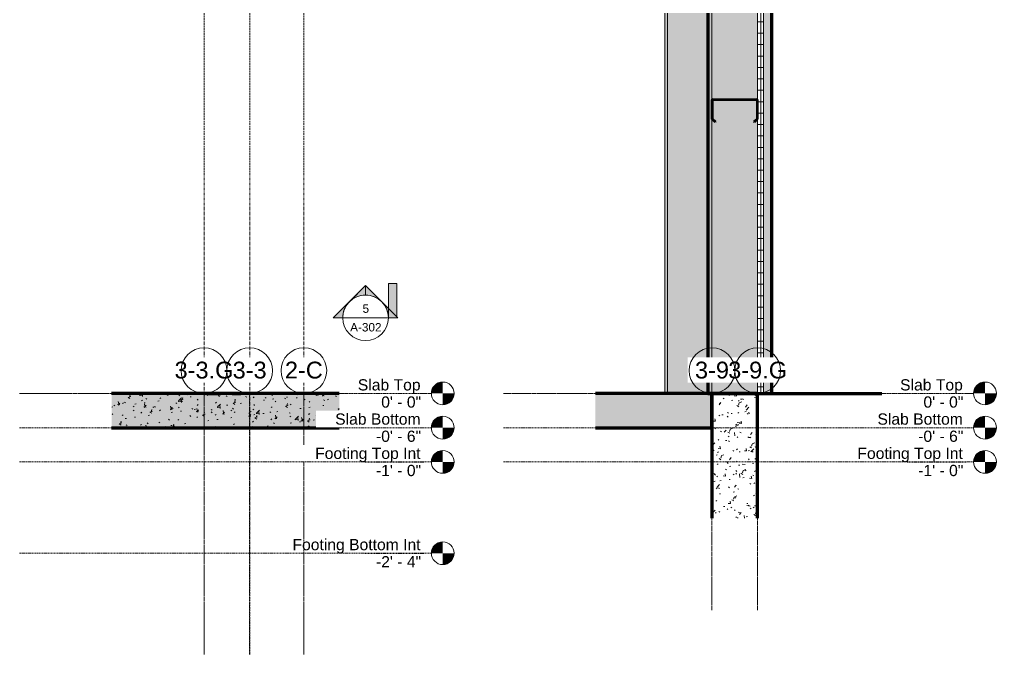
# Model space of a CAD drawing. Header units: inches. Extents: x 22745 to 23305, y -59 to 309.
# Drawn here: x 23133.7 to 23304.9, y -45.8 to 65.5 of the extents above; entities that cross this region are included whole.
import ezdxf

# ---------------------------------------------------------------- set-up
doc = ezdxf.new("R2010")
doc.units = ezdxf.units.IN
doc.header["$MEASUREMENT"] = 0
for name, pattern in [('Grid Line 1_2_', [0.875, 0.5, -0.125, 0.125, -0.125]), ('Grid Line 1_2__2_', [0.875, 0.5, -0.125, 0.125, -0.125]), ('Grid Line 1_4_', [0.4375, 0.25, -0.0625, 0.0625, -0.0625])]:
    doc.linetypes.add(name, pattern=pattern)
doc.layers.get('DEFPOINTS').update_dxf_attribs({"color": 250, "lineweight": 9})
for name, color, linetype, lineweight in [('002-YEL', 250, 'Continuous', 9), ('003-GRE', 250, 'Continuous', 9), ('005-BLUE', 250, 'Continuous', 9), ('15xx-Jefferson-REHAB-pr5_dwg', 8, 'Continuous', 9), ('A-CABINET-LOWER', 250, 'Continuous', 9), ('A-DIM', 250, 'Continuous', 9), ('A-DOOR', 31, 'Continuous', 18), ('A-FIN', 10, 'Continuous', 70), ('A-FLOR', 192, 'Continuous', 18), ('A-FLOR-LEVL', 51, 'Continuous', 9), ('A-GENM', 13, 'Continuous', 9), ('A-TEXT', 250, 'Continuous', 9), ('A-WALL', 113, 'Continuous', 18), ('A-WALL-PATT', 111, 'Continuous', 70), ('C-TOPO', 7, 'Continuous', 9), ('G-ANNO-SYMB', 111, 'Continuous', 9), ('L-SITE-WALL', 31, 'Continuous', 18), ('S-BEAM', 12, 'Continuous', 9), ('S-COLS', 52, 'Continuous', 9), ('S-GRID', 1, 'Continuous', 9), ('S-GRID-IDEN', 1, 'Continuous', 9)]:
    doc.layers.add(name, color=color, linetype=linetype, lineweight=lineweight)
doc.styles.add('Arial', font='arial.ttf', dxfattribs={"height": 1.967066})
doc.styles.add('Arial_1', font='arial.ttf', dxfattribs={"height": 1.475299})
doc.styles.add('Arial_2', font='arial.ttf', dxfattribs={"height": 2.950599})

# ---------------------------------------------------------------- blocks, each defined once
blk = doc.blocks.new('Generic Models 7_Generic Models 1_6_Generic Models 1_6 _ Generic Models 7_Generic Models 1_337419_3 - Generic Models 7_Generic Models 1_6_Generic Models 1_6 _ Generic Models 7_Generic Models 1_337419_312901-367661-Section 7 - Callout 3')
at = {"layer": 'A-GENM'}
h = blk.add_hatch(dxfattribs=at)
h.set_pattern_fill('FP_13', color=256, style=0, pattern_type=2)
h.set_pattern_definition([(50, (21572.501, 107.706), (4.590705, -0.401868), [0.48, -5.28]), (355, (21572.501, 107.706), (-0.887837, 4.813698), [0.384, -4.224]), (100.451, (21572.884, 107.673), (3.70197, 4.412723), [0.408, -4.487]), (46.184, (21572.501, 108.986), (6.83066, -1.059043), [0.72, -7.92]), (96.636, (21573.07, 108.898), (5.981664, 6.234015), [0.612, -6.731]), (351.184, (21572.501, 108.986), (5.98208, 6.233824), [0.576, -6.336]), (21, (21573.141, 108.666), (3.820292, -2.5771), [0.48, -5.28]), (326, (21573.141, 108.666), (1.557207, 4.640587), [0.384, -4.224]), (71.451, (21573.46, 108.452), (5.377147, 2.064703), [0.408, -4.487]), (37.5, (21572.501, 107.706), (0.077972, 2.1307863), [0.211, -3.962, 0.211, -4.077, -4.24]), (37.5, (21572.501, 107.706), (0.077972, 2.1307863), [-8.461, 0.211, -4.029]), (7.5, (21572.501, 107.706), (1.683907, 2.5243905), [0.211, -2.234, 0.211, -3.866, -1.616]), (7.5, (21572.501, 107.706), (1.683907, 2.5243905), [-6.522, 0.211, -1.405]), (327.5, (21571.074, 107.706), (3.4165268, -0.1442966), [0.211, -1.389, 0.211, -4.781, -6.624]), (327.5, (21571.074, 107.706), (3.4165268, -0.1442966), [-6.592, 0.211, -6.413]), (317.5, (21570.434, 107.706), (3.732463, 0.640715), [0.211, -1.869, 0.211, -3.104, -4.704]), (317.5, (21570.434, 107.706), (3.732463, 0.640715), [-5.395, 0.211, -4.493])])
h.paths.add_polyline_path([(22365.76, -6.23), (22365.76, 0), (22325.84, 0), (22325.84, -6.23)], flags=0)
at = {"layer": 'A-GENM', "color": 130, "lineweight": 30}
for p, q in [((22365.76, 0), (22325.84, 0)), ((22325.84, -6.23), (22365.76, -6.23))]:
    blk.add_line(p, q, dxfattribs=at)
blk = doc.blocks.new('Generic Models _ Callout 30')
at = {"layer": 'A-GENM'}
for points in [[(22359.19, 177.71), (22359.19, 177.76), (22358.5, 177.76), (22358.5, 177.71)], [(22359.13, 175.65), (22365.76, 175.65), (22365.76, 175.71), (22359.19, 175.71), (22359.19, 177.71), (22358.5, 177.71), (22358.5, 177.27), (22358.56, 177.27), (22358.56, 177.65), (22359.13, 177.65)]]:
    blk.add_hatch(color=90, dxfattribs=at).paths.add_polyline_path(points, flags=0)
at = {"layer": 'A-GENM', "color": 250}
for p, q in [((22358.5, 177.76), (22359.19, 177.76)), ((22358.5, 177.71), (22358.5, 177.76)), ((22359.19, 177.71), (22359.19, 177.76))]:
    blk.add_line(p, q, dxfattribs=at)
at = {"layer": 'A-GENM', "color": 130, "lineweight": 30}
for p, q in [((22359.19, 177.71), (22358.5, 177.71)), ((22358.5, 177.71), (22358.5, 177.65)), ((22358.5, 177.65), (22358.5, 177.27)), ((22358.5, 177.27), (22358.56, 177.27)), ((22358.56, 177.65), (22359.13, 177.65)), ((22358.56, 177.27), (22358.56, 177.65)), ((22359.13, 177.65), (22359.13, 176.02)), ((22359.19, 177.65), (22359.19, 177.71)), ((22359.19, 176.02), (22359.19, 177.65)), ((22359.13, 176.02), (22359.13, 175.65)), ((22359.13, 175.65), (22365.76, 175.65)), ((22359.19, 175.71), (22359.19, 176.02)), ((22365.76, 175.71), (22359.19, 175.71))]:
    blk.add_line(p, q, dxfattribs=at)
blk = doc.blocks.new('Generic Models _ Callout 31')
at = {"layer": 'A-GENM'}
for points in [[(22357.75, 177.76), (22358.44, 177.76), (22358.44, 183.32), (22357.75, 183.32)], [(22358.38, 177.7), (22358.38, 177.7), (22358.44, 177.7), (22358.44, 177.76), (22357.75, 177.76), (22357.75, 177.7), (22357.81, 177.7)]]:
    blk.add_hatch(color=90, dxfattribs=at).paths.add_polyline_path(points, flags=0)
at = {"layer": 'A-GENM', "color": 250}
for p, q in [((22357.75, 177.76), (22357.75, 183.32)), ((22358.44, 177.76), (22358.44, 183.32)), ((22358.44, 177.76), (22357.75, 177.76)), ((22357.75, 177.76), (22357.75, 177.7)), ((22357.81, 177.7), (22358.38, 177.7)), ((22358.44, 177.7), (22358.44, 177.76))]:
    blk.add_line(p, q, dxfattribs=at)
blk = doc.blocks.new('detail_Ryan_rvt-2-Section 7 - Callout 3')
at = {"color": 250, "lineweight": 9}
for name in ['Generic Models _ Callout 31', 'Generic Models _ Callout 30', 'Generic Models 7_Generic Models 1_6_Generic Models 1_6 _ Generic Models 7_Generic Models 1_337419_3 - Generic Models 7_Generic Models 1_6_Generic Models 1_6 _ Generic Models 7_Generic Models 1_337419_312901-367661-Section 7 - Callout 3']:
    blk.add_blockref(name, (0, 0), dxfattribs=at)
blk = doc.blocks.new('Level - Level Head - Circle-2773-Section 7 - Callout 3')
at = {"layer": 'A-FLOR-LEVL'}
h = blk.add_hatch(color=256, dxfattribs=at)
edge = h.paths.add_edge_path(flags=0)
edge.add_line((22383.89, 0), (22381.89, 0))
edge.add_arc((22383.89, 0), 2, 90, 180, ccw=False)
edge.add_line((22383.89, 2), (22383.89, 0))
h = blk.add_hatch(color=256, dxfattribs=at)
edge = h.paths.add_edge_path(flags=0)
edge.add_line((22383.89, -2), (22383.89, 0))
edge.add_line((22383.89, 0), (22385.89, 0))
edge.add_arc((22383.89, 0), 2, 270, 360, ccw=False)
at = {"layer": 'A-FLOR-LEVL', "color": 250}
blk.add_circle((22383.89, 0), 2, dxfattribs=at)
blk = doc.blocks.new('Locker Rooms and Restrooms_rvt-4-Section 7 - Callout 3')
at = {"color": 170, "lineweight": 5}
blk.add_blockref('Level - Level Head - Circle-2773-Section 7 - Callout 3', (0, 0), dxfattribs=at)
at = {"layer": 'A-FLOR-LEVL', "insert": (22380, 2.49), "char_height": 1.967, "width": 10.584, "attachment_point": 3, "line_spacing_factor": 0.938532, "style": 'Arial', "bg_fill": 3, "box_fill_scale": 1.25, "bg_fill_color": 0, "bg_fill_transparency": 0}
blk.add_mtext('Level 1', dxfattribs=at)
at = {"layer": 'A-FLOR-LEVL', "insert": (22380.1, -0.52), "char_height": 1.967, "width": 8.328, "attachment_point": 3, "line_spacing_factor": 0.938532, "style": 'Arial', "bg_fill": 3, "box_fill_scale": 1.25, "bg_fill_color": 0, "bg_fill_transparency": 0}
blk.add_mtext('0\' - 0"', dxfattribs=at)
at = {"layer": 'A-FLOR-LEVL', "linetype": 'Grid Line 1_2__2_'}
blk.add_line((22309.72, 0), (22381.89, 0), dxfattribs=at)
blk = doc.blocks.new('Level - Level Head - Circle-13543-Section 7 - Callout 3')
at = {"layer": 'A-FLOR-LEVL'}
h = blk.add_hatch(color=256, dxfattribs=at)
edge = h.paths.add_edge_path(flags=0)
edge.add_line((22383.89, -28), (22381.89, -28))
edge.add_arc((22383.89, -28), 2, 90, 180, ccw=False)
edge.add_line((22383.89, -26), (22383.89, -28))
h = blk.add_hatch(color=256, dxfattribs=at)
edge = h.paths.add_edge_path(flags=0)
edge.add_line((22383.89, -30), (22383.89, -28))
edge.add_line((22383.89, -28), (22385.89, -28))
edge.add_arc((22383.89, -28), 2, 270, 360, ccw=False)
at = {"layer": 'A-FLOR-LEVL', "color": 250}
blk.add_circle((22383.89, -28), 2, dxfattribs=at)
blk = doc.blocks.new('Grid - Grid Head - Circle-13776-Section 7 - Callout 3')
at = {"layer": 'S-GRID-IDEN', "color": 250}
blk.add_circle((22350.05, 4), 4, dxfattribs=at)
blk = doc.blocks.new('Struct_Xcel_Sports Complex_rvt-4-Section 7 - Callout 3')
at = {"layer": 'A-FLOR'}
blk.add_hatch(color=254, dxfattribs=at).paths.add_polyline_path([(22365.76, -6), (22365.76, 0), (22325.84, 0), (22325.84, -6)], flags=0)
at = {"layer": 'A-FLOR', "color": 10, "lineweight": 70}
for p, q in [((22365.76, 0), (22325.84, 0)), ((22325.84, -6), (22365.76, -6))]:
    blk.add_line(p, q, dxfattribs=at)
at = {"layer": 'S-GRID', "linetype": 'Grid Line 1_4_'}
for p, q in [((22342.05, -45.75), (22342.05, 0)), ((22350.05, -45.75), (22350.05, 0))]:
    blk.add_line(p, q, dxfattribs=at)
at = {"color": 170, "lineweight": 5}
for p in [(0, 28), (0, 22), (0, 16), (0, 0)]:
    blk.add_blockref('Level - Level Head - Circle-13543-Section 7 - Callout 3', p, dxfattribs=at)
at = {"layer": 'A-FLOR-LEVL', "insert": (22380, -25.51), "char_height": 1.9671, "width": 26.76, "attachment_point": 3, "line_spacing_factor": 0.938532, "style": 'Arial', "bg_fill": 3, "box_fill_scale": 1.25, "bg_fill_color": 0, "bg_fill_transparency": 0}
blk.add_mtext('Footing Bottom Int', dxfattribs=at)
at = {"layer": 'S-GRID-IDEN', "insert": (22350.05, 5.57), "char_height": 2.951, "width": 7.092, "attachment_point": 2, "line_spacing_factor": 0.938532, "style": 'Arial_2', "bg_fill": 3, "box_fill_scale": 1.25, "bg_fill_color": 0, "bg_fill_transparency": 0}
blk.add_mtext('3-3', dxfattribs=at)
at = {"layer": 'S-GRID', "linetype": 'Grid Line 1_4_'}
blk.add_line((22359.55, -45.75), (22359.55, 0), dxfattribs=at)
blk.add_line((22359.55, -45.75), (22359.55, 0), dxfattribs=at)
at = {"layer": 'A-FLOR-LEVL', "attachment_point": 3, "line_spacing_factor": 0.938532, "style": 'Arial', "bg_fill": 3, "box_fill_scale": 1.25, "bg_fill_color": 0, "bg_fill_transparency": 0}
for s, insert, char_height, width in [('Slab Top', (22380, 2.49), 1.967, 13.104), ('Slab Bottom', (22380, -3.51), 1.9671, 17.832), ('-2\' - 4"', (22380.1, -28.52), 1.967, 9.408)]:
    blk.add_mtext(s, dxfattribs=dict(at, insert=insert, char_height=char_height, width=width))
at = {"layer": 'S-GRID-IDEN', "char_height": 2.951, "attachment_point": 2, "line_spacing_factor": 0.938532, "style": 'Arial_2', "bg_fill": 3, "box_fill_scale": 1.25, "bg_fill_color": 0, "bg_fill_transparency": 0}
for s, insert, width in [('3-3.G', (22342.05, 5.57), 12.276), ('1-A', (22359.55, 5.57), 7.632)]:
    blk.add_mtext(s, dxfattribs=dict(at, insert=insert, width=width))
at = {"layer": 'A-FLOR-LEVL', "linetype": 'Grid Line 1_4_'}
blk.add_line((22309.72, -28), (22381.89, -28), dxfattribs=at)
at = {"color": 170, "lineweight": 5}
blk.add_blockref('Grid - Grid Head - Circle-13776-Section 7 - Callout 3', (-8, 0), dxfattribs=at)
at = {"layer": 'A-FLOR-LEVL', "char_height": 1.967, "attachment_point": 3, "line_spacing_factor": 0.938532, "style": 'Arial', "bg_fill": 3, "box_fill_scale": 1.25, "bg_fill_color": 0, "bg_fill_transparency": 0}
for s, insert, width in [('0\' - 0"', (22380.1, -0.52), 8.328), ('-0\' - 6"', (22380.1, -6.52), 9.408)]:
    blk.add_mtext(s, dxfattribs=dict(at, insert=insert, width=width))
at = {"layer": 'S-GRID-IDEN', "insert": (22359.55, 5.57), "char_height": 2.951, "width": 7.884, "attachment_point": 2, "line_spacing_factor": 0.938532, "style": 'Arial_2', "bg_fill": 3, "box_fill_scale": 1.25, "bg_fill_color": 0, "bg_fill_transparency": 0}
blk.add_mtext('2-C', dxfattribs=at)
at = {"layer": 'A-FLOR-LEVL', "linetype": 'Grid Line 1_4_'}
for p, q in [((22309.72, 0), (22381.89, 0)), ((22309.72, -6), (22381.89, -6))]:
    blk.add_line(p, q, dxfattribs=at)
at = {"color": 170, "lineweight": 5}
for p in [(0, 0), (9.5, 0), (9.5, 0)]:
    blk.add_blockref('Grid - Grid Head - Circle-13776-Section 7 - Callout 3', p, dxfattribs=at)
at = {"layer": 'A-FLOR-LEVL', "insert": (22380, -9.51), "char_height": 1.9671, "width": 22.032, "attachment_point": 3, "line_spacing_factor": 0.938532, "style": 'Arial', "bg_fill": 3, "box_fill_scale": 1.25, "bg_fill_color": 0, "bg_fill_transparency": 0}
blk.add_mtext('Footing Top Int', dxfattribs=at)
at = {"layer": 'A-FLOR-LEVL', "insert": (22380.1, -12.52), "char_height": 1.967, "width": 9.408, "attachment_point": 3, "line_spacing_factor": 0.938532, "style": 'Arial', "bg_fill": 3, "box_fill_scale": 1.25, "bg_fill_color": 0, "bg_fill_transparency": 0}
blk.add_mtext('-1\' - 0"', dxfattribs=at)
at = {"layer": 'A-FLOR-LEVL', "linetype": 'Grid Line 1_4_'}
blk.add_line((22309.72, -12), (22381.89, -12), dxfattribs=at)
blk = doc.blocks.new('15xx-Jefferson-REHAB-pr5_dwg_FCM-TIC-1286384-Section 7 - Callout 3')
at = {"layer": 'A-DIM'}
blk.add_line((22360.24, 0), (22360.94, 0), dxfattribs=at)
blk = doc.blocks.new('15xx-Jefferson-REHAB-pr5_dwg_FCM-TIC-V4-Section 7 - Callout 3')
at = {"layer": 'A-DIM'}
for p, q in [((22341.34, 0), (22340.63, 0)), ((22340.74, 0), (22341.67, 0))]:
    blk.add_line(p, q, dxfattribs=at)
blk = doc.blocks.new('15xx-Jefferson-REHAB-pr5_dwg__ARCHTICK-1286411-Section 7 - Callout 3')
at = {"layer": 'A-DIM'}
blk.add_line((22346.19, 0), (22340.19, 0), dxfattribs=at)
blk = doc.blocks.new('15xx-Jefferson-REHAB-pr5_dwg_DOORBLK-1286429-Section 7 - Callout 3')
at = {"layer": 'A-DOOR', "color": 250, "lineweight": 9}
for p, q in [((22345.69, 0), (22365.78, 0)), ((22345.69, 0), (22365.76, 0)), ((22365.76, 0), (22345.69, 0))]:
    blk.add_line(p, q, dxfattribs=at)
blk = doc.blocks.new('15xx-Jefferson-REHAB-pr5_dwg-1211969-Section 7 - Callout 3')
at = {"color": 250, "lineweight": 9}
for p, q in [((22365.76, 0), (22354.49, 0)), ((22344.99, 0), (22346.8, 0)), ((22346.8, 0), (22344.99, 0)), ((22354.49, 0), (22365.76, 0))]:
    blk.add_line(p, q, dxfattribs=at)
at = {"layer": '002-YEL'}
for p, q in [((22341.74, 0), (22340.99, 0)), ((22340.99, 0), (22341.74, 0)), ((22352.99, 0), (22353.74, 0)), ((22352.99, 0), (22353.74, 0)), ((22353.74, 0), (22352.99, 0)), ((22354.49, 0), (22365.76, 0)), ((22341.74, 0), (22344.99, 0)), ((22344.99, 0), (22341.74, 0)), ((22341.74, 0), (22344.99, 0)), ((22344.99, 0), (22341.74, 0)), ((22342.49, 0), (22344.99, 0)), ((22352.99, 0), (22346.8, 0)), ((22346.8, 0), (22352.99, 0)), ((22353.74, 0), (22354.49, 0)), ((22353.74, 0), (22354.49, 0)), ((22354.49, 0), (22353.74, 0)), ((22354.49, 0), (22365.76, 0)), ((22354.49, 0), (22365.76, 0)), ((22365.76, 0), (22354.49, 0)), ((22354.49, 0), (22365.76, 0)), ((22365.76, 0), (22354.99, 0))]:
    blk.add_line(p, q, dxfattribs=at)
at = {"layer": '003-GRE'}
for p, q in [((22365.76, 0), (22327.05, 0)), ((22327.05, 0), (22365.76, 0)), ((22365.76, 0), (22327.05, 0)), ((22327.05, 0), (22365.76, 0))]:
    blk.add_line(p, q, dxfattribs=at)
at = {"layer": '005-BLUE'}
for p, q in [((22346.99, 0), (22365.76, 0)), ((22346.99, 0), (22365.76, 0)), ((22354.49, 0), (22352.99, 0)), ((22354.49, 0), (22365.76, 0)), ((22354.49, 0), (22365.76, 0)), ((22346.99, 0), (22365.76, 0))]:
    blk.add_line(p, q, dxfattribs=at)
at = {"layer": 'A-CABINET-LOWER'}
blk.add_line((22365.76, 0), (22345.69, 0), dxfattribs=at)
at = {"layer": 'A-DIM', "color": 130, "lineweight": 30}
for p, q in [((22365.76, 0), (22325.84, 0)), ((22349.19, 0), (22325.84, 0)), ((22365.76, 0), (22337.19, 0))]:
    blk.add_line(p, q, dxfattribs=at)
at = {"layer": 'A-DIM'}
for p, q in [((22340.49, 0), (22339.99, 0)), ((22344.99, 0), (22340.99, 0)), ((22341.49, 0), (22352.49, 0)), ((22345.99, 0), (22344.81, 0)), ((22345.49, 0), (22345.99, 0)), ((22345.81, 0), (22347.34, 0)), ((22345.99, 0), (22346.81, 0)), ((22353.49, 0), (22365.76, 0)), ((22353.49, 0), (22365.76, 0)), ((22355.49, 0), (22361.59, 0)), ((22355.49, 0), (22361.59, 0)), ((22355.49, 0), (22361.59, 0)), ((22355.49, 0), (22358.61, 0))]:
    blk.add_line(p, q, dxfattribs=at)
at = {"layer": 'A-DIM', "flags": 128}
blk.add_lwpolyline([(22358.61, 0), (22355.49, 0), (22361.59, 0)], dxfattribs=at)
at = {"layer": 'A-DOOR', "color": 250, "lineweight": 9, "flags": 128}
blk.add_lwpolyline([(22325.84, 0), (22326.28, 0), (22325.84, 0)], dxfattribs=at)
at = {"layer": 'A-FIN'}
for p, q in [((22342.49, 0), (22344.99, 0)), ((22344.99, 0), (22342.49, 0)), ((22346.99, 0), (22348.49, 0)), ((22346.99, 0), (22348.49, 0)), ((22354.99, 0), (22352.99, 0))]:
    blk.add_line(p, q, dxfattribs=at)
at = {"layer": 'A-TEXT'}
for p, q in [((22340.49, 0), (22332.56, 0)), ((22341.11, 0), (22338.13, 0)), ((22341.11, 0), (22338.13, 0)), ((22349.89, 0), (22343.72, 0)), ((22344.85, 0), (22344.84, 0)), ((22353.05, 0), (22350.07, 0))]:
    blk.add_line(p, q, dxfattribs=at)
at = {"layer": 'A-WALL', "color": 250, "lineweight": 9}
for p, q in [((22340.69, 0), (22336.69, 0)), ((22336.69, 0), (22365.76, 0)), ((22345.69, 0), (22340.69, 0)), ((22340.69, 0), (22345.69, 0)), ((22365.76, 0), (22345.69, 0)), ((22356.3, 0), (22345.69, 0))]:
    blk.add_line(p, q, dxfattribs=at)
at = {"layer": 'DEFPOINTS'}
for p, q in [((22325.84, 0), (22365.76, 0)), ((22365.76, 0), (22325.84, 0)), ((22365.76, 0), (22325.84, 0)), ((22325.84, 0), (22365.76, 0)), ((22365.76, 0), (22325.84, 0))]:
    blk.add_line(p, q, dxfattribs=at)
for name, p in [('15xx-Jefferson-REHAB-pr5_dwg__ARCHTICK-1286411-Section 7 - Callout 3', (0, 0)), ('15xx-Jefferson-REHAB-pr5_dwg_FCM-TIC-V4-Section 7 - Callout 3', (0, 0)), ('15xx-Jefferson-REHAB-pr5_dwg_FCM-TIC-V4-Section 7 - Callout 3', (4, 0)), ('15xx-Jefferson-REHAB-pr5_dwg_FCM-TIC-1286384-Section 7 - Callout 3', (-14.78, 0)), ('15xx-Jefferson-REHAB-pr5_dwg_DOORBLK-1286429-Section 7 - Callout 3', (0, 0)), ('15xx-Jefferson-REHAB-pr5_dwg_FCM-TIC-V4-Section 7 - Callout 3', (12, 0)), ('15xx-Jefferson-REHAB-pr5_dwg_FCM-TIC-V4-Section 7 - Callout 3', (12, 0)), ('15xx-Jefferson-REHAB-pr5_dwg_FCM-TIC-1286384-Section 7 - Callout 3', (-2.98, 0)), ('15xx-Jefferson-REHAB-pr5_dwg_FCM-TIC-1286384-Section 7 - Callout 3', (0, 0)), ('15xx-Jefferson-REHAB-pr5_dwg_FCM-TIC-1286384-Section 7 - Callout 3', (0, 0))]:
    blk.add_blockref(name, p)
at = {"extrusion": (0, 0, -1)}
for name, p in [('15xx-Jefferson-REHAB-pr5_dwg__ARCHTICK-1286411-Section 7 - Callout 3', (-44686.39, 0)), ('15xx-Jefferson-REHAB-pr5_dwg_FCM-TIC-V4-Section 7 - Callout 3', (-44681.97, 0)), ('15xx-Jefferson-REHAB-pr5_dwg_FCM-TIC-1286384-Section 7 - Callout 3', (-44706.4, 0)), ('15xx-Jefferson-REHAB-pr5_dwg_FCM-TIC-V4-Section 7 - Callout 3', (-44693.97, 0)), ('15xx-Jefferson-REHAB-pr5_dwg_FCM-TIC-1286384-Section 7 - Callout 3', (-44718.2, 0)), ('15xx-Jefferson-REHAB-pr5_dwg_FCM-TIC-1286384-Section 7 - Callout 3', (-44721.18, 0)), ('15xx-Jefferson-REHAB-pr5_dwg_FCM-TIC-1286384-Section 7 - Callout 3', (-44721.18, 0))]:
    blk.add_blockref(name, p, dxfattribs=at)
blk = doc.blocks.new('Level - Level Head - Circle-2773-Section 15 - Callout 2')
at = {"layer": 'A-FLOR-LEVL'}
h = blk.add_hatch(color=256, dxfattribs=at)
edge = h.paths.add_edge_path(flags=0)
edge.add_line((-20851.7, 0), (-20853.7, 0))
edge.add_arc((-20851.7, 0), 2, 90, 180, ccw=False)
edge.add_line((-20851.7, 2), (-20851.7, 0))
h = blk.add_hatch(color=256, dxfattribs=at)
edge = h.paths.add_edge_path(flags=0)
edge.add_line((-20851.7, -2), (-20851.7, 0))
edge.add_line((-20851.7, 0), (-20849.7, 0))
edge.add_arc((-20851.7, 0), 2, 270, 360, ccw=False)
at = {"layer": 'A-FLOR-LEVL', "color": 250}
blk.add_circle((-20851.7, 0), 2, dxfattribs=at)
blk = doc.blocks.new('Locker Rooms and Restrooms_rvt-5-Section 15 - Callout 2')
at = {"color": 170, "lineweight": 5}
blk.add_blockref('Level - Level Head - Circle-2773-Section 15 - Callout 2', (0, 0), dxfattribs=at)
at = {"layer": 'A-FLOR-LEVL', "insert": (-20855.59, 2.49), "char_height": 1.967, "width": 10.584, "attachment_point": 3, "line_spacing_factor": 0.938532, "style": 'Arial', "bg_fill": 3, "box_fill_scale": 1.25, "bg_fill_color": 0, "bg_fill_transparency": 0}
blk.add_mtext('Level 1', dxfattribs=at)
at = {"layer": 'A-FLOR-LEVL', "insert": (-20855.5, -0.52), "char_height": 1.967, "width": 8.328, "attachment_point": 3, "line_spacing_factor": 0.938532, "style": 'Arial', "bg_fill": 3, "box_fill_scale": 1.25, "bg_fill_color": 0, "bg_fill_transparency": 0}
blk.add_mtext('0\' - 0"', dxfattribs=at)
at = {"layer": 'A-FLOR-LEVL', "linetype": 'Grid Line 1_2__2_'}
blk.add_line((-20936.09, 0), (-20853.7, 0), dxfattribs=at)
blk = doc.blocks.new('Grid - Grid Head - Circle-13776-Section 15 - Callout 2')
at = {"layer": 'S-GRID-IDEN', "color": 250}
blk.add_circle((-20899.55, 4), 4, dxfattribs=at)
blk = doc.blocks.new('Level - Level Head - Circle-13543-Section 15 - Callout 2')
at = {"layer": 'A-FLOR-LEVL'}
h = blk.add_hatch(color=256, dxfattribs=at)
edge = h.paths.add_edge_path(flags=0)
edge.add_line((-20851.7, -6), (-20853.7, -6))
edge.add_arc((-20851.7, -6), 2, 90, 180, ccw=False)
edge.add_line((-20851.7, -4), (-20851.7, -6))
h = blk.add_hatch(color=256, dxfattribs=at)
edge = h.paths.add_edge_path(flags=0)
edge.add_line((-20851.7, -8), (-20851.7, -6))
edge.add_line((-20851.7, -6), (-20849.7, -6))
edge.add_arc((-20851.7, -6), 2, 270, 360, ccw=False)
at = {"layer": 'A-FLOR-LEVL', "color": 250}
blk.add_circle((-20851.7, -6), 2, dxfattribs=at)
blk = doc.blocks.new('Struct_Xcel_Sports Complex_rvt-5-Section 15 - Callout 2')
at = {"layer": 'A-FLOR'}
blk.add_hatch(color=254, dxfattribs=at).paths.add_polyline_path([(-20899.55, -6), (-20899.55, 0), (-20919.97, 0), (-20919.97, -6)], flags=0)
at = {"layer": 'A-WALL-PATT', "lineweight": 9}
h = blk.add_hatch(dxfattribs=at)
h.set_pattern_fill('FP_17', color=250, style=0, pattern_type=2)
h.set_pattern_definition([(50, (-19638.414, 101.134), (4.590705, -0.401868), [0.48, -5.28]), (355, (-19638.414, 101.134), (-0.887837, 4.813698), [0.384, -4.224]), (100.451, (-19638.032, 101.1), (3.70197, 4.412723), [0.408, -4.487]), (46.184, (-19638.414, 102.414), (6.830659, -1.059043), [0.72, -7.92]), (96.636, (-19637.845, 102.325), (5.981664, 6.234015), [0.612, -6.731]), (351.184, (-19638.414, 102.414), (5.98208, 6.233824), [0.576, -6.336]), (21, (-19637.774, 102.094), (3.820292, -2.5771), [0.48, -5.28]), (326, (-19637.774, 102.094), (1.557207, 4.640587), [0.384, -4.224]), (71.451, (-19637.456, 101.879), (5.377147, 2.064703), [0.408, -4.487]), (37.5, (-19638.414, 101.134), (0.0779722, 2.1307863), [0.211, -3.962, 0.211, -4.077, -4.24]), (37.5, (-19638.414, 101.134), (0.0779722, 2.1307863), [-8.461, 0.211, -4.029]), (7.5, (-19638.414, 101.134), (1.683907, 2.5243905), [0.211, -2.234, 0.211, -3.866, -1.616]), (7.5, (-19638.414, 101.134), (1.683907, 2.5243905), [-6.522, 0.211, -1.405]), (327.5, (-19639.841, 101.134), (3.4165268, -0.1442966), [0.211, -1.389, 0.211, -4.781, -6.624]), (327.5, (-19639.841, 101.134), (3.4165268, -0.1442966), [-6.592, 0.211, -6.413]), (317.5, (-19640.481, 101.134), (3.732463, 0.640715), [0.211, -1.869, 0.211, -3.104, -4.704]), (317.5, (-19640.481, 101.134), (3.732463, 0.640715), [-5.395, 0.211, -4.493])])
h.paths.add_polyline_path([(-20899.55, -21.84), (-20891.55, -21.84), (-20891.55, 0), (-20899.55, 0)], flags=0)
at = {"layer": 'A-FLOR', "color": 10, "lineweight": 70}
for p, q in [((-20899.55, 0), (-20919.97, 0)), ((-20899.55, -6), (-20899.55, 0)), ((-20919.97, -6), (-20899.55, -6))]:
    blk.add_line(p, q, dxfattribs=at)
at = {"layer": 'L-SITE-WALL', "color": 10, "lineweight": 70}
for p, q in [((-20899.55, 0), (-20899.55, -21.84)), ((-20891.55, 0), (-20899.55, 0)), ((-20891.55, -21.84), (-20891.55, 0))]:
    blk.add_line(p, q, dxfattribs=at)
at = {"layer": 'S-GRID', "linetype": 'Grid Line 1_4_'}
for p, q in [((-20899.55, -37.96), (-20899.55, 0)), ((-20891.55, -37.96), (-20891.55, 0))]:
    blk.add_line(p, q, dxfattribs=at)
at = {"color": 170, "lineweight": 5}
for p in [(0, 6), (0, 0), (0, -6)]:
    blk.add_blockref('Level - Level Head - Circle-13543-Section 15 - Callout 2', p, dxfattribs=at)
at = {"layer": 'A-FLOR-LEVL', "attachment_point": 3, "line_spacing_factor": 0.938532, "style": 'Arial', "bg_fill": 3, "box_fill_scale": 1.25, "bg_fill_color": 0, "bg_fill_transparency": 0}
for s, insert, char_height, width in [('Slab Top', (-20855.59, 2.49), 1.967, 13.104), ('Slab Bottom', (-20855.59, -3.51), 1.9671, 17.832)]:
    blk.add_mtext(s, dxfattribs=dict(at, insert=insert, char_height=char_height, width=width))
at = {"layer": 'S-GRID-IDEN', "insert": (-20899.55, 5.57), "char_height": 2.951, "width": 7.092, "attachment_point": 2, "line_spacing_factor": 0.938532, "style": 'Arial_2', "bg_fill": 3, "box_fill_scale": 1.25, "bg_fill_color": 0, "bg_fill_transparency": 0}
blk.add_mtext('3-9', dxfattribs=at)
at = {"layer": 'A-FLOR-LEVL', "char_height": 1.967, "attachment_point": 3, "line_spacing_factor": 0.938532, "style": 'Arial', "bg_fill": 3, "box_fill_scale": 1.25, "bg_fill_color": 0, "bg_fill_transparency": 0}
for s, insert, width in [('0\' - 0"', (-20855.5, -0.52), 8.328), ('-0\' - 6"', (-20855.5, -6.52), 9.408)]:
    blk.add_mtext(s, dxfattribs=dict(at, insert=insert, width=width))
at = {"layer": 'S-GRID-IDEN', "insert": (-20891.55, 5.57), "char_height": 2.951, "width": 12.276, "attachment_point": 2, "line_spacing_factor": 0.938532, "style": 'Arial_2', "bg_fill": 3, "box_fill_scale": 1.25, "bg_fill_color": 0, "bg_fill_transparency": 0}
blk.add_mtext('3-9.G', dxfattribs=at)
at = {"layer": 'A-FLOR-LEVL', "linetype": 'Grid Line 1_4_'}
for p, q in [((-20936.09, 0), (-20853.7, 0)), ((-20936.09, -6), (-20853.7, -6))]:
    blk.add_line(p, q, dxfattribs=at)
at = {"color": 170, "lineweight": 5}
for p in [(0, 0), (8, 0)]:
    blk.add_blockref('Grid - Grid Head - Circle-13776-Section 15 - Callout 2', p, dxfattribs=at)
at = {"layer": 'A-FLOR-LEVL', "insert": (-20855.59, -9.51), "char_height": 1.9671, "width": 22.032, "attachment_point": 3, "line_spacing_factor": 0.938532, "style": 'Arial', "bg_fill": 3, "box_fill_scale": 1.25, "bg_fill_color": 0, "bg_fill_transparency": 0}
blk.add_mtext('Footing Top Int', dxfattribs=at)
at = {"layer": 'A-FLOR-LEVL', "insert": (-20855.5, -12.52), "char_height": 1.967, "width": 9.408, "attachment_point": 3, "line_spacing_factor": 0.938532, "style": 'Arial', "bg_fill": 3, "box_fill_scale": 1.25, "bg_fill_color": 0, "bg_fill_transparency": 0}
blk.add_mtext('-1\' - 0"', dxfattribs=at)
at = {"layer": 'A-FLOR-LEVL', "linetype": 'Grid Line 1_4_'}
blk.add_line((-20936.09, -12), (-20853.7, -12), dxfattribs=at)
blk = doc.blocks.new('Girt_C - 8_D-1279893-Section 15 - Callout 2')
at = {"layer": 'S-BEAM'}
h = blk.add_hatch(dxfattribs=at)
h.set_pattern_fill('FP_16', color=256, style=0, pattern_type=2)
h.set_pattern_definition([(45, (-19638.414, 101.134), (-1.583919, 1.583919), []), (45, (-19638.414, 103.534), (-1.583919, 1.583919), [])])
h.paths.add_polyline_path([(-20892.13, 47.57), (-20891.55, 48.05), (-20891.55, 51.37), (-20891.61, 51.5), (-20891.74, 51.55), (-20899.37, 51.55), (-20899.5, 51.5), (-20899.55, 51.37), (-20899.55, 48.05), (-20898.98, 47.57), (-20898.91, 47.66), (-20899.44, 48.11), (-20899.44, 51.37), (-20899.42, 51.42), (-20899.37, 51.45), (-20891.74, 51.45), (-20891.69, 51.42), (-20891.66, 51.37), (-20891.66, 48.11), (-20892.2, 47.66)], flags=0)
at = {"layer": 'S-BEAM', "lineweight": 50}
for p, q in [((-20899.55, 51.37), (-20899.55, 48.05)), ((-20899.44, 48.11), (-20899.44, 51.37)), ((-20891.74, 51.55), (-20899.37, 51.55)), ((-20899.37, 51.45), (-20891.74, 51.45)), ((-20891.66, 51.37), (-20891.66, 48.11)), ((-20891.55, 48.05), (-20891.55, 51.37)), ((-20899.55, 48.05), (-20898.98, 47.57)), ((-20898.91, 47.66), (-20899.44, 48.11)), ((-20891.66, 48.11), (-20892.2, 47.66)), ((-20892.13, 47.57), (-20891.55, 48.05)), ((-20898.98, 47.57), (-20898.91, 47.66)), ((-20892.2, 47.66), (-20892.13, 47.57))]:
    blk.add_line(p, q, dxfattribs=at)
for centre, radius, start, end in [((-20899.37, 51.37), 0.188, 90, 180), ((-20899.37, 51.37), 0.0782, 90, 177.8773), ((-20891.74, 51.37), 0.187, 360, 90), ((-20891.74, 51.37), 0.0782, 3.0424, 90)]:
    blk.add_arc(centre, radius, start, end, dxfattribs=at)
blk = doc.blocks.new('15xx-Jefferson-REHAB-pr5_dwg-1211969-Section 15 - Callout 2')
at = {"layer": 'A-DIM', "color": 130, "lineweight": 30}
blk.add_line((-20881.8, 0), (-20869.81, 0), dxfattribs=at)
blk = doc.blocks.new('Level - Level Head - Circle-15001-Section 7 - Callout 3')
at = {"layer": 'A-FLOR-LEVL'}
h = blk.add_hatch(color=256, dxfattribs=at)
edge = h.paths.add_edge_path(flags=0)
edge.add_line((22383.89, 0), (22381.89, 0))
edge.add_arc((22383.89, 0), 2, 90, 180, ccw=False)
edge.add_line((22383.89, 2), (22383.89, 0))
h = blk.add_hatch(color=256, dxfattribs=at)
edge = h.paths.add_edge_path(flags=0)
edge.add_line((22383.89, -2), (22383.89, 0))
edge.add_line((22383.89, 0), (22385.89, 0))
edge.add_arc((22383.89, 0), 2, 270, 360, ccw=False)
blk.add_circle((22383.89, 0), 2, dxfattribs=at)
blk = doc.blocks.new('Section - 3_32_ x 3_8_-18514-Section 7 - Callout 3')
at = {"layer": 'G-ANNO-SYMB'}
blk.add_hatch(color=256, dxfattribs=at).paths.add_polyline_path([(22374.36, 19.25), (22374.36, 13.25), (22375.86, 13.25), (22375.86, 19.25)], flags=0)
for p, q in [((22374.36, 19.25), (22375.86, 19.25)), ((22374.36, 13.25), (22374.36, 19.25)), ((22375.86, 19.25), (22375.86, 13.25)), ((22375.86, 13.25), (22374.36, 13.25))]:
    blk.add_line(p, q, dxfattribs=at)
blk = doc.blocks.new('Section - Section Head - Filled-1526-Section 7 - Callout 3')
at = {"layer": 'G-ANNO-SYMB'}
h = blk.add_hatch(color=256, dxfattribs=at)
edge = h.paths.add_edge_path(flags=0)
edge.add_line((22367.53, 16.08), (22370.36, 18.9))
edge.add_line((22370.36, 18.9), (22370.36, 17.25))
edge.add_arc((22370.36, 13.25), 4, 90, 135)
h = blk.add_hatch(color=256, dxfattribs=at)
edge = h.paths.add_edge_path(flags=0)
edge.add_arc((22370.36, 13.25), 4, 45, 90)
edge.add_line((22370.36, 17.25), (22370.36, 18.9))
edge.add_line((22370.36, 18.9), (22373.19, 16.08))
h = blk.add_hatch(color=256, dxfattribs=at)
edge = h.paths.add_edge_path(flags=0)
edge.add_arc((22370.36, 13.25), 4.01, 137.9216, 180)
edge.add_line((22366.35, 13.25), (22364.7, 13.25))
edge.add_line((22364.7, 13.25), (22367.38, 15.93))
h = blk.add_hatch(color=256, dxfattribs=at)
edge = h.paths.add_edge_path(flags=0)
edge.add_line((22373.33, 15.93), (22376.01, 13.25))
edge.add_line((22376.01, 13.25), (22374.36, 13.25))
edge.add_arc((22370.36, 13.25), 4.01, 0, 42.0784)
for p, q in [((22370.36, 18.9), (22364.7, 13.25)), ((22370.36, 18.9), (22367.53, 16.08)), ((22370.36, 18.9), (22376.01, 13.25)), ((22370.36, 17.25), (22370.36, 18.9)), ((22373.19, 16.08), (22370.36, 18.9)), ((22370.36, 18.9), (22370.36, 17.25)), ((22367.38, 15.93), (22364.7, 13.25)), ((22376.01, 13.25), (22373.33, 15.93)), ((22366.36, 13.25), (22364.7, 13.25)), ((22364.7, 13.25), (22366.35, 13.25)), ((22374.36, 13.25), (22376.01, 13.25)), ((22374.36, 13.25), (22376.01, 13.25))]:
    blk.add_line(p, q, dxfattribs=at)
for radius, start, end in [(4, 0, 180), (4, 90, 135), (4, 45, 90), (4.01, 137.9216, 180), (4.01, 0, 42.0784), (4, 180, 360)]:
    blk.add_arc((22370.36, 13.25), radius, start, end, dxfattribs=at)
blk = doc.blocks.new('Level - Level Head - Circle-15001-Section 15 - Callout 2')
at = {"layer": 'A-FLOR-LEVL'}
h = blk.add_hatch(color=256, dxfattribs=at)
edge = h.paths.add_edge_path(flags=0)
edge.add_line((-20851.7, 0), (-20853.7, 0))
edge.add_arc((-20851.7, 0), 2, 90, 180, ccw=False)
edge.add_line((-20851.7, 2), (-20851.7, 0))
h = blk.add_hatch(color=256, dxfattribs=at)
edge = h.paths.add_edge_path(flags=0)
edge.add_line((-20851.7, -2), (-20851.7, 0))
edge.add_line((-20851.7, 0), (-20849.7, 0))
edge.add_arc((-20851.7, 0), 2, 270, 360, ccw=False)
blk.add_circle((-20851.7, 0), 2, dxfattribs=at)

msp = doc.modelspace()

# ---------------------------------------------------------------- hatches: boundary and pattern name
at = {"layer": 'A-WALL-PATT', "lineweight": 9}
h = msp.add_hatch(dxfattribs=at)
h.set_pattern_fill('FP_15', color=256, style=0, pattern_type=2)
h.set_pattern_definition([(161.57, (-19638.334, 101.214), (-0.6397287956, 0.0002609723), [0, -4.554, 0.506, 0]), (18.43, (-19638.494, 101.214), (-0.6397287956, -0.0002609723), [0, -4.554, 0.506, 0]), (108.43, (-19638.334, 101.214), (0.3202005462, -1.599823931), [1.518, -3.542]), (71.57, (-19638.494, 101.214), (0.3202005462, 1.599823931), [1.518, -3.542])])
h.paths.add_polyline_path([(23263.04092, 0), (23263.04092, 171.23837), (23255.04092, 171.23837), (23255.04092, 0)], flags=0)
h = msp.add_hatch(dxfattribs=at)
h.set_pattern_fill('FP_14', color=256, style=0, pattern_type=2)
h.set_pattern_definition([(0, (-19638.414, 101.134), (0, 2), []), (90, (-19638.414, 101.134), (-2, 1e-16), [])])
h.paths.add_polyline_path([(23264.04092, 0), (23264.04092, 171.23837), (23263.04092, 171.23837), (23263.04092, 0)], flags=0)
at = {"layer": 'L-SITE-WALL', "lineweight": 5}
msp.add_hatch(color=256, dxfattribs=at).paths.add_polyline_path([(23255.04092, 0), (23255.04092, 171.23837), (23254.29092, 171.23837), (23254.29092, 0)], flags=0)
at = {"layer": 'L-SITE-WALL'}
msp.add_hatch(color=256, dxfattribs=at).paths.add_polyline_path([(23265.54092, 0), (23265.54092, 171.23837), (23264.04092, 171.23837), (23264.04092, 0)], flags=0)
at = {"layer": 'S-COLS', "lineweight": 5}
for points in [[(23247.22451, 0), (23247.22451, 141.83073), (23246.79092, 141.83073), (23246.79092, 0)], [(23247.74307, 0), (23247.91592, 0), (23247.91592, 141.83073), (23247.22451, 141.83073), (23247.22451, 0), (23247.57022, 0)], [(23253.91592, 0), (23253.91592, 141.83073), (23247.91592, 141.83073), (23247.91592, 0)], [(23254.0657, 0), (23254.29092, 0), (23254.29092, 141.83073), (23253.91592, 141.83073), (23253.91592, 0)]]:
    msp.add_hatch(color=256, dxfattribs=at).paths.add_polyline_path(points, flags=0)

# ---------------------------------------------------------------- linework, layer by layer
at = {"layer": 'A-WALL'}
for p, q in [((23255.04092, 0), (23255.04092, 171.23837)), ((23263.04092, 0), (23263.04092, 171.23837)), ((23264.04092, 0), (23264.04092, 171.23837))]:
    msp.add_line(p, q, dxfattribs=at)
at = {"layer": 'C-TOPO', "lineweight": 90}
msp.add_line((23265.54092, 0), (23284.77978, 0), dxfattribs=at)
at = {"layer": 'C-TOPO'}
msp.add_line((23284.77978, 0), (23265.54092, 0), dxfattribs=at)
at = {"layer": 'G-ANNO-SYMB'}
msp.add_line((23190.3306, 13.24724), (23198.3306, 13.24724), dxfattribs=at)
at = {"layer": 'L-SITE-WALL', "lineweight": 70}
for p, q in [((23265.54092, 0), (23265.54092, 171.23837)), ((23254.29092, 160.34839), (23254.29092, 0)), ((23254.29092, 0), (23265.54092, 0))]:
    msp.add_line(p, q, dxfattribs=at)
at = {"layer": 'S-COLS'}
for p, q in [((23246.79092, 141.83073), (23246.79092, 0)), ((23247.22451, 141.83073), (23247.22451, 0))]:
    msp.add_line(p, q, dxfattribs=at)
at = {"layer": 'S-GRID', "linetype": 'Grid Line 1_2_'}
for p, q in [((23166.02645, -45.75349), (23166.02645, 301.37399)), ((23174.02645, -45.75349), (23174.02645, 301.37399)), ((23183.52645, -45.75349), (23183.52645, 301.37399)), ((23183.52645, -45.75349), (23183.52645, 301.37399)), ((23255.04092, -37.95708), (23255.04092, 219.06819)), ((23263.04092, -37.95708), (23263.04092, 219.06819))]:
    msp.add_line(p, q, dxfattribs=at)

# ---------------------------------------------------------------- block references
at = {"color": 170, "lineweight": 5}
msp.add_blockref('detail_Ryan_rvt-2-Section 7 - Callout 3', (823.97364, 0), dxfattribs=at)
at = {"layer": '15xx-Jefferson-REHAB-pr5_dwg', "color": 250}
for name, p in [('15xx-Jefferson-REHAB-pr5_dwg-1211969-Section 7 - Callout 3', (823.97364, 0)), ('15xx-Jefferson-REHAB-pr5_dwg-1211969-Section 15 - Callout 2', (44154.59373, 0))]:
    msp.add_blockref(name, p, dxfattribs=at)
at = {"layer": 'A-FLOR-LEVL'}
for name, p in [('Level - Level Head - Circle-15001-Section 7 - Callout 3', (823.97364, 0)), ('Level - Level Head - Circle-15001-Section 15 - Callout 2', (44154.59373, 0))]:
    msp.add_blockref(name, p, dxfattribs=at)
at = {"layer": 'G-ANNO-SYMB'}
for name in ['Section - Section Head - Filled-1526-Section 7 - Callout 3', 'Section - 3_32_ x 3_8_-18514-Section 7 - Callout 3']:
    msp.add_blockref(name, (823.97364, 0), dxfattribs=at)
at = {"layer": 'S-BEAM'}
msp.add_blockref('Girt_C - 8_D-1279893-Section 15 - Callout 2', (44154.59373, 0), dxfattribs=at)

# ---------------------------------------------------------------- texts
at = {"layer": 'A-FLOR-LEVL', "char_height": 1.967066, "width": 10.584, "attachment_point": 3, "line_spacing_factor": 0.938532, "style": 'Arial', "bg_fill": 3, "box_fill_scale": 1.25, "bg_fill_color": 0, "bg_fill_transparency": 0}
for insert in [(23203.97138, 2.48644), (23299.00063, 2.48644)]:
    msp.add_mtext('Level 1', dxfattribs=dict(at, insert=insert))
at = {"layer": 'G-ANNO-SYMB', "attachment_point": 2, "line_spacing_factor": 0.938532, "style": 'Arial_1'}
for s, insert, char_height, width in [('5', (23194.38183, 15.60876), 1.4753, 1.368), ('A-302', (23194.38183, 12.33606), 1.475299, 6.552)]:
    msp.add_mtext(s, dxfattribs=dict(at, insert=insert, char_height=char_height, width=width))

# ---------------------------------------------------------------- next in the draw order: texts
at = {"layer": 'A-FLOR-LEVL', "char_height": 1.967066, "width": 8.328, "attachment_point": 3, "line_spacing_factor": 0.938532, "style": 'Arial', "bg_fill": 3, "box_fill_scale": 1.25, "bg_fill_color": 0, "bg_fill_transparency": 0}
for insert in [(23204.06938, -0.51877), (23299.09862, -0.51877)]:
    msp.add_mtext('0\' - 0"', dxfattribs=dict(at, insert=insert))

# ---------------------------------------------------------------- next in the draw order: linework, layer by layer
at = {"layer": 'A-FLOR-LEVL', "linetype": 'Grid Line 1_2_'}
for p, q in [((23133.69823, 0), (23205.86308, 0)), ((23218.5021, 0), (23300.89233, 0))]:
    msp.add_line(p, q, dxfattribs=at)

# ---------------------------------------------------------------- next in the draw order: block references
at = {"color": 170, "lineweight": 5}
for name, p in [('Locker Rooms and Restrooms_rvt-4-Section 7 - Callout 3', (823.97364, 0)), ('Locker Rooms and Restrooms_rvt-5-Section 15 - Callout 2', (44154.59373, 0))]:
    msp.add_blockref(name, p, dxfattribs=at)

# ---------------------------------------------------------------- next in the draw order: block references
for name, p in [('Struct_Xcel_Sports Complex_rvt-4-Section 7 - Callout 3', (823.97364, 0)), ('Struct_Xcel_Sports Complex_rvt-5-Section 15 - Callout 2', (44154.59373, 0))]:
    msp.add_blockref(name, p, dxfattribs=at)

doc.saveas('drawing.dxf')
